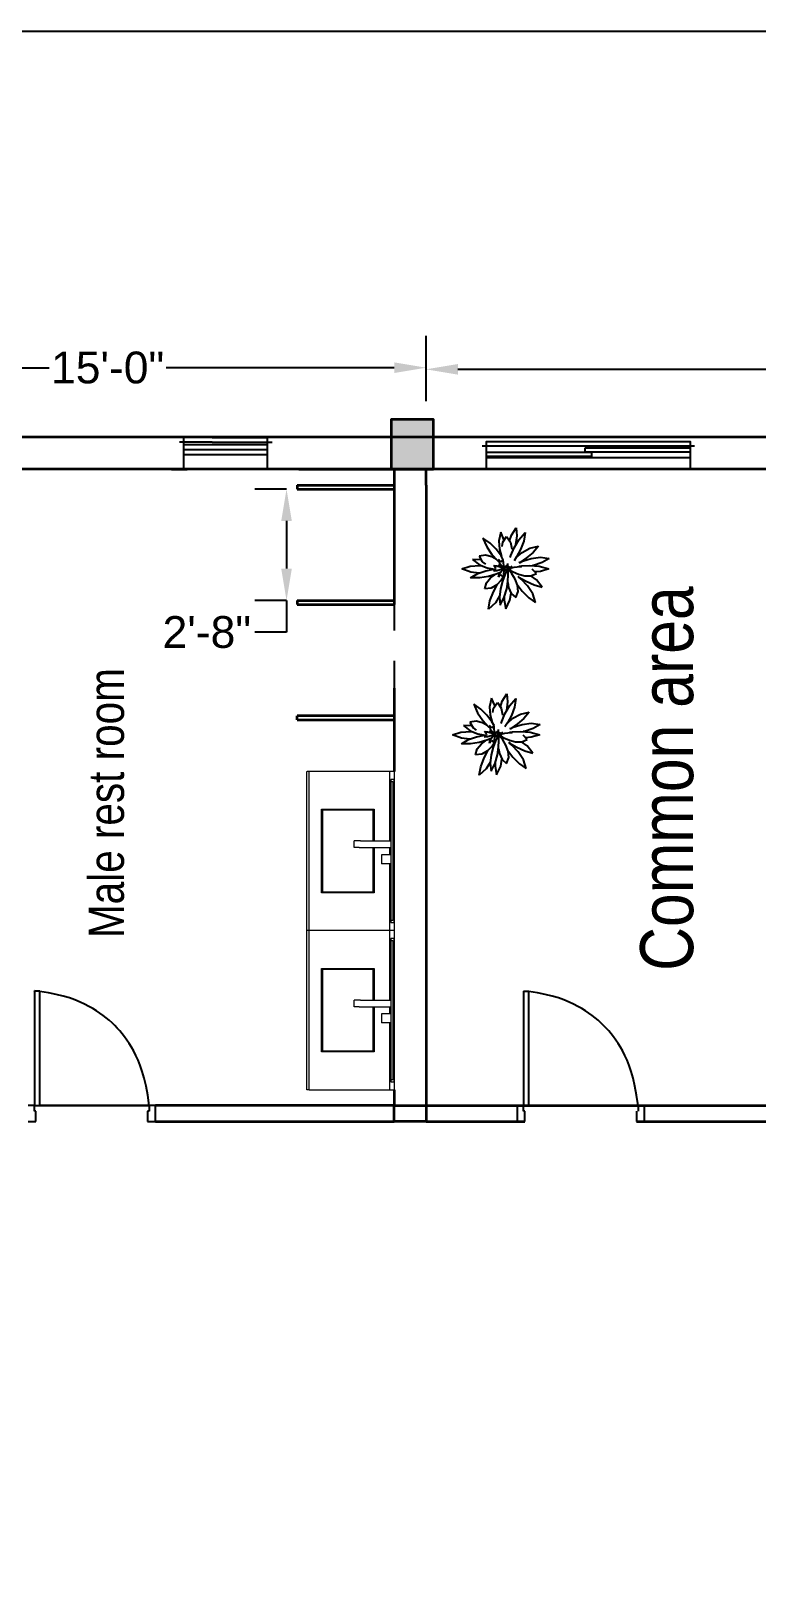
# Model space of a CAD drawing. Header units: millimetres. Extents: x 6923 to 14208, y 3430 to 4414.
# Drawn here: x 13133.1 to 13338.3, y 3972.6 to 4414.3 of the extents above; entities that cross this region are included whole.
import ezdxf

# ---------------------------------------------------------------- set-up
doc = ezdxf.new("R2010")
doc.units = ezdxf.units.MM
doc.layers.get('Defpoints').update_dxf_attribs({"color": 250})
for name, color, linetype, lineweight in [('Dash', 140, 'Continuous', 5), ('dimension', 6, 'Continuous', 15), ('door', 104, 'Continuous', 25), ('Furniture', 252, 'Continuous', 0), ('hatch', 214, 'Continuous', 15), ('text', 11, 'Continuous', 25), ('wall', 160, 'Continuous', 35), ('window', 36, 'Continuous', 25)]:
    doc.layers.add(name, color=color, linetype=linetype, lineweight=lineweight)
doc.layers.add('SectionCutEdges', color=7, linetype='Continuous')
doc.layers.add('zelen', color=69, linetype='Continuous')
doc.styles.add('ARRIAL NARROW', font='ARIALN.TTF')
doc.styles.get("Standard").update_dxf_attribs({"font": 'arial.ttf'})
doc.dimstyles.new('1 to 8', dxfattribs={"dimscale": 96, "dimtxt": 0.09375, "dimasz": 0.09375, "dimexe": 0.09375, "dimexo": 0.09375, "dimgap": 0.015625, "dimtad": 0, "dimtih": 1, "dimtoh": 1, "dimdec": 0, "dimrnd": 0.09375, "dimzin": 3, "dimdsep": 46, "dimlunit": 4, "dimtxsty": 'Standard', "dimcen": 0.09375, "dimadec": 0, "dimazin": 0, "dimtfac": 1, "dimtdec": 0, "dimtofl": 0, "dimtmove": 0, "dimatfit": 3, "dimfxl": 0.09375, "dimfxlon": 1, "dimtolj": 1, "dimtzin": 0, "dimarcsym": 0})

# ---------------------------------------------------------------- blocks, each defined once
blk = doc.blocks.new('z_45')
for p, q in [((-2.845997, 13.88936), (-3.570604, 10.668659)), ((-1.655763, 11.123252), (-2.845997, 13.88936)), ((-2.087796, 10.154057), (-0.650883, 12.201309)), ((-0.650883, 12.201309), (0.760937, 10.202289)), ((0.441211, 10.654926), (1.116109, 12.784863)), ((1.116109, 12.784863), (2.886718, 15.481067)), ((3.112793, 12.559485), (2.685738, 9.256053)), ((2.886718, 15.481067), (3.112793, 12.559485)), ((3.844529, 11.023402), (6.185353, 13.788033)), ((6.185353, 13.788033), (5.718845, 10.564661)), ((-9.471196, 11.583638), (-8.014357, 8.363295)), ((-6.825197, 9.823632), (-9.471196, 11.583638)), ((-8.014357, 8.363295), (-6.118167, 5.604553)), ((-4.564357, 7.499552), (-6.825197, 9.823632)), ((-2.732033, 4.996347), (-4.564357, 7.499552)), ((-3.570604, 10.668659), (-3.370214, 7.540822)), ((-3.370214, 7.540822), (-2.609962, 4.790235)), ((-2.313089, 8.569336), (-2.087796, 10.154057)), ((-1.588672, 10.865235), (-1.655763, 11.123252)), ((0.760937, 10.202289), (1.247263, 7.701373)), ((0.939745, 5.188775), (2.124023, 8.055043)), ((1.247263, 7.701373), (1.236522, 7.510304)), ((2.124023, 8.055043), (3.844529, 11.023402)), ((2.685738, 9.256053), (2.585155, 8.850694)), ((2.912497, 4.450679), (5.118847, 6.358695)), ((4.56084, 7.449961), (3.048825, 4.653072)), ((5.718845, 10.564661), (4.56084, 7.449961)), ((5.118847, 6.358695), (7.924801, 7.917333)), ((9.188086, 6.343603), (6.763673, 4.31025)), ((7.924801, 7.917333), (11.223727, 8.66015)), ((11.223727, 8.66015), (9.188086, 6.343603)), ((-17.348439, 0.262022), (-14.246488, 1.155138)), ((-14.047462, -1.054287), (-17.348439, 0.262022)), ((-14.246488, 1.155138), (-10.58799, 1.426625)), ((-13.329983, 3.664804), (-10.796976, 1.677108)), ((-10.395801, 3.557134), (-13.329983, 3.664804)), ((-8.571875, 5.299163), (-10.923731, 4.889011)), ((-10.923731, 4.889011), (-9.723246, 2.764893)), ((-10.796976, 1.677108), (-7.958597, 0.544524)), ((-10.58799, 1.426625), (-10.121489, 1.407576)), ((-10.143751, 3.508997), (-10.395801, 3.557134)), ((-9.723246, 2.764893), (-8.523244, 1.970458)), ((-6.165922, 4.682708), (-8.571875, 5.299163)), ((-8.423632, -0.520706), (-5.451953, 0.046134)), ((-7.958597, 0.544524), (-5.231249, 0.066352)), ((-4.421586, 3.730321), (-6.165922, 4.682708)), ((-6.118167, 5.604553), (-4.087406, 3.361177)), ((-5.451953, 0.046134), (-4.759377, 0.10953)), ((-4.898632, 0.705075), (-5.429691, 1.477385)), ((-5.429691, 1.477385), (-4.293358, 1.311088)), ((-5.429691, -0.687051), (-4.769921, 0.085259)), ((-4.635745, 0.395179), (-4.898632, 0.705075)), ((-4.769921, 0.085259), (-4.635745, 0.395179)), ((-4.293358, 1.311088), (-3.019536, 0.943708)), ((-4.087406, 3.361177), (-3.407812, 2.749658)), ((-3.663379, 3.641844), (-3.332913, 2.487993)), ((-3.033108, 3.074575), (-3.663379, 3.641844)), ((-3.632522, 1.770306), (-2.493846, 1.337838)), ((-3.332913, 2.487993), (-2.604687, 1.451993)), ((-2.780175, 2.809238), (-3.033108, 3.074575)), ((-3.019536, 0.943708), (-1.976955, 0.57261)), ((-1.976955, 0.217772), (-3.019536, -0.153327)), ((-2.527249, 2.960253), (-2.780175, 2.809238)), ((-1.916993, 3.620315), (-2.732033, 4.996347)), ((-2.604687, 1.451993), (-1.873535, 0.699282)), ((-2.604687, -0.661659), (-1.873535, 0.091076)), ((-1.897073, 3.641844), (-2.527249, 2.960253)), ((-1.976955, 0.57261), (-1.628906, 0.433159)), ((-1.628906, 0.357175), (-1.976955, 0.217772)), ((-1.838088, 2.487993), (-1.897073, 3.641844)), ((-1.881445, 0.339508), (-1.606447, 0.383544)), ((-1.873535, 0.699282), (-1.562113, 0.420308)), ((-1.873535, 0.091076), (-1.774222, 0.182414)), ((-1.709473, 1.451993), (-1.838088, 2.487993)), ((-1.774222, 0.182414), (-1.583988, 0.343227)), ((-1.728809, 0.212503), (-1.572365, 0.349855)), ((-1.727444, 0.221968), (-1.604688, 0.331926)), ((-1.583988, 0.699282), (-1.709473, 1.451993)), ((-1.583988, 0.091076), (-1.709473, -0.661659)), ((-1.683301, 0.60215), (-1.553714, 0.433731)), ((-1.683301, 0.18189), (-1.563573, 0.353074)), ((-1.679397, 1.271486), (-1.272851, 0.962949)), ((-1.676369, 0.47915), (-1.631546, 0.482464)), ((-1.676369, 0.452209), (-1.676369, 0.47915)), ((-1.676369, 0.47915), (-1.565433, 0.409579)), ((-1.676369, 0.267673), (-1.676369, 0.338197)), ((-1.626176, 0.952387), (-1.35352, 0.829601)), ((-1.583988, 0.699282), (-1.542676, 0.458455)), ((-1.543754, 0.454164), (-1.583988, 0.699282)), ((-1.545703, 0.324464), (-1.583988, 0.091076)), ((-1.494336, 0.556159), (-1.572365, 0.395179)), ((-1.572365, 0.395179), (-1.511622, 0.234222)), ((-1.567286, 0.192738), (-1.48496, 0.186634)), ((-1.553714, 0.277925), (-1.532912, 0.290728)), ((-1.546973, 0.488734), (-1.526272, 0.490236)), ((-1.511622, 0.234222), (-1.294726, -0.153327)), ((-1.294726, 0.943708), (-1.494336, 0.556159)), ((-0.877637, 1.311088), (-1.294726, 0.943708)), ((-0.130665, 1.477385), (-0.877637, 1.311088)), ((-0.698143, 0.395179), (-0.538969, 0.705075)), ((-0.57354, 0.085259), (-0.698143, 0.395179)), ((-0.61475, 0.557566), (0.414157, 0.633597)), ((-0.587601, 0.120354), (0.414157, 0.046349)), ((-0.130665, -0.687051), (-0.57354, 0.085259)), ((-0.552541, 0.679731), (-0.473535, 0.568008)), ((-0.552541, 0.048637), (-0.451565, 0.110316)), ((-0.538969, 0.705075), (-0.130665, 1.477385)), ((-0.343555, 0.101996), (-0.4583, -0.115633)), ((-0.402153, 2.182174), (-0.364649, 1.42529)), ((-0.351566, 0.05846), (-0.343555, 0.072765)), ((-0.343555, 1.074767), (-0.304008, 0.713921)), ((0.414157, 0.633597), (-0.343555, 0.718355)), ((-0.343555, 0.718355), (-0.343555, 0.577641)), ((-0.343555, -0.038433), (-0.343555, 0.101996)), ((0.414157, 0.046349), (-0.343555, -0.038433)), ((-0.342482, 1.076675), (-0.295609, 0.712991)), ((-0.039065, 0.684285), (0.143945, 1.07379)), ((0.143945, 1.07379), (-0.026757, 0.682902)), ((-0.020218, 0.682187), (0.042868, 0.793743)), ((0.263965, -0.291395), (0, 0)), ((0.005859, 0.000691), (0.263965, -0.291395)), ((0.112987, 0.01266), (0.343358, -0.138187)), ((0.343358, -0.138187), (0.122851, 0.013781)), ((0.143945, 1.07379), (0.261426, 1.376176)), ((0.343358, 0.641418), (0.523341, 0.751948)), ((0.523341, 0.751948), (0.350583, 0.640726)), ((0.882226, 0.339985), (0.414157, 0.633597)), ((0.414157, 0.046349), (0.882226, 0.339985)), ((0.523341, 0.751948), (1.350194, 1.19648)), ((0.618356, 0.505519), (2.111423, 0.813913)), ((0.713086, 4.427791), (0.939745, 5.188775)), ((3.048825, 4.653072), (2.101171, 3.24595)), ((2.111423, 0.813913), (4.325879, 1.034188)), ((4.27959, 2.622747), (3.878319, 2.391028)), ((3.888863, 1.192188), (4.834962, 1.339221)), ((4.0667, 2.499819), (5.226266, 3.010106)), ((6.763673, 4.31025), (4.27959, 2.622747)), ((4.325879, 1.034188), (4.866993, 0.999713)), ((4.834962, 1.339221), (8.005172, 1.502991)), ((5.226266, 3.010106), (8.498532, 4.040098)), ((8.005172, 1.502991), (11.50527, 1.21479)), ((8.498532, 4.040098), (11.938083, 4.511809)), ((8.87754, 0.106263), (8.870017, 0.108933)), ((10.431641, -1.544666), (8.87754, 0.106263)), ((9.364843, 1.5064), (8.960253, 1.424313)), ((12.607419, 2.562547), (9.364843, 1.5064)), ((11.50527, 1.21479), (15.089351, 0.26207)), ((15.089351, 0.26207), (11.904103, -0.724029)), ((11.938083, 4.511809), (15.209764, 4.056096)), ((15.209764, 4.056096), (12.607419, 2.562547)), ((-14.07373, -3.13642), (-11.416704, -1.54047)), ((-10.627055, -3.20127), (-14.07373, -3.13642)), ((-10.945606, -1.379967), (-14.047462, -1.054287)), ((-11.416704, -1.54047), (-8.423632, -0.520706)), ((-7.403421, -2.685213), (-10.627055, -3.20127)), ((-8.790821, -7.222462), (-8.167577, -4.977584)), ((-8.167577, -4.977584), (-6.6167, -3.11451)), ((-4.577738, -1.834464), (-7.403421, -2.685213)), ((-6.6167, -3.11451), (-5.047756, -1.975965)), ((-4.346585, -5.804968), (-6.415725, -7.052922)), ((-5.600298, -8.385539), (-4.10918, -5.549121)), ((-4.293358, -0.520706), (-5.429691, -0.687051)), ((-2.953124, -1.157331), (-4.577738, -1.834464)), ((-2.638769, -3.964114), (-4.346585, -5.804968)), ((-3.019536, -0.153327), (-4.293358, -0.520706)), ((-3.663379, -2.851462), (-3.332913, -1.697659)), ((-3.033108, -2.206969), (-3.663379, -2.851462)), ((-3.332913, -1.697659), (-2.604687, -0.661659)), ((-2.780175, -1.994538), (-3.033108, -2.206969)), ((-2.229786, -4.429722), (-2.974415, -7.289314)), ((-2.527249, -2.210593), (-2.780175, -1.994538)), ((-1.899707, -2.848768), (-2.638769, -3.964114)), ((-1.897073, -2.851462), (-2.527249, -2.210593)), ((-1.35352, -2.042174), (-2.229786, -4.429722)), ((-1.838088, -1.697659), (-1.897073, -2.851462)), ((-1.897073, -2.844191), (-1.347756, -2.01571)), ((-1.709473, -0.661659), (-1.838088, -1.697659)), ((-1.693851, -0.568056), (-1.146388, -0.28398)), ((-0.682133, -0.564265), (-1.35352, -2.042174)), ((-1.347756, -2.01571), (-1.297754, -1.919913)), ((-1.294726, -0.153327), (-0.877637, -0.520706)), ((-0.877637, -0.520706), (-0.130665, -0.687051)), ((-0.641215, -7.295108), (-0.207716, -4.4456)), ((-0.278127, -4.908538), (0.070995, -6.779051)), ((-0.207716, -4.4456), (-0.091702, -2.064657)), ((-0.190139, -0.021291), (-0.149512, -0.409627)), ((-0.149512, -0.409627), (-0.140429, -0.670075)), ((-0.091702, -2.064657), (-0.140429, -0.685)), ((1.305467, -1.671815), (0.263965, -0.291395)), ((0.343358, -0.138187), (1.780665, -0.936222)), ((0.694239, -0.332999), (1.227832, -0.725722)), ((2.482617, -3.62699), (1.305467, -1.671815)), ((1.780665, -0.936222), (3.791404, -1.803994)), ((3.390723, -5.904579), (2.482617, -3.62699)), ((3.260642, -5.578327), (5.139941, -8.084035)), ((3.484273, -2.572203), (3.932518, -2.881288)), ((4.709864, -3.591299), (3.717869, -2.733254)), ((3.791404, -1.803994), (6.092381, -2.413368)), ((3.932518, -2.881288), (6.586033, -4.438806)), ((7.103026, -6.169581), (4.709864, -3.591299)), ((6.092381, -2.413368), (8.400196, -2.436328)), ((6.586033, -4.438806), (9.533495, -5.789065)), ((10.435152, -3.927588), (8.347654, -2.43578)), ((8.400196, -2.436328), (10.431641, -1.544666)), ((9.533495, -5.789065), (12.572265, -6.654835)), ((11.904103, -0.724029), (9.830469, -0.90611)), ((12.572265, -6.654835), (10.435152, -3.927588)), ((-6.415725, -7.052922), (-8.790821, -7.222462)), ((-6.894338, -11.727738), (-5.600298, -8.385539)), ((-3.271973, -9.86352), (-4.865432, -12.475824)), ((-2.974415, -7.289314), (-3.329104, -10.357284)), ((-3.329104, -10.357284), (-3.035742, -13.370013)), ((-3.035742, -13.370013), (-1.53594, -10.355759)), ((-1.55713, -10.398388), (-1.542676, -11.455464)), ((-1.542676, -11.455464), (-1.008987, -14.652538)), ((-1.53594, -10.355759), (-0.641215, -7.295108)), ((-1.008987, -14.652538), (0.57441, -11.471963)), ((0.070995, -6.779051), (1.064259, -8.927584)), ((0.57441, -11.471963), (1.038867, -8.872604)), ((1.064259, -8.927584), (2.781737, -10.418105)), ((2.781737, -10.418105), (3.625292, -8.252382)), ((3.625292, -8.252382), (3.390723, -5.904579)), ((5.139941, -8.084035), (7.544237, -10.623288)), ((9.053218, -9.147692), (7.103026, -6.169581)), ((7.544237, -10.623288), (10.071385, -12.377596)), ((10.071385, -12.377596), (9.053218, -9.147692)), ((-7.407814, -14.838576), (-6.894338, -11.727738)), ((-4.865432, -12.475824), (-7.407814, -14.838576))]:
    blk.add_line(p, q)
blk = doc.blocks.new('*D71')
at = {"layer": 'Defpoints', "color": 0, "transparency": 16777216}
for p in [(13208.34, 4284.68), (13205.32, 4253.16), (13208.34, 4253.16)]:
    blk.add_point(p, dxfattribs=at)
at = {"layer": 'dimension', "color": 0, "lineweight": -2, "transparency": 16777216}
for p, q in [((13205.32, 4284.68), (13196.32, 4284.68)), ((13205.32, 4275.68), (13205.32, 4262.16)), ((13205.32, 4253.16), (13196.32, 4253.16)), ((13205.32, 4253.16), (13205.32, 4244.16)), ((13205.32, 4244.16), (13196.32, 4244.16))]:
    blk.add_line(p, q, dxfattribs=at)
at = {"layer": 'dimension', "color": 0, "transparency": 16777216}
for points in [[(13203.82, 4275.68), (13206.82, 4275.68), (13205.32, 4284.68)], [(13203.82, 4262.16), (13206.82, 4262.16), (13205.32, 4253.16)]]:
    blk.add_solid(points, dxfattribs=at)
at = {"layer": 'dimension', "color": 0, "transparency": 16777216, "insert": (13182.78, 4244.16), "char_height": 9, "attachment_point": 5}
blk.add_mtext('\\A1;2\'-8"', dxfattribs=at)
blk = doc.blocks.new('*U19')
blk.add_line((-24, -2.75), (24, -2.75))
at = {"linetype": 'ByBlock'}
blk.add_lwpolyline([(-25, 0), (-24, 0), (-24, 1), (24, 1), (24, 0), (25, 0)], dxfattribs=at)
blk.add_lwpolyline([(-24, 0), (24, 0), (24, -5.5), (-24, -5.5)], close=True, dxfattribs=at)
for points in [[(-24, -1.5), (0.75, -1.5), (0.75, -2.5), (-24, -2.5)], [(-0.75, -0.5), (24, -0.5), (24, -1.5), (-0.75, -1.5)]]:
    blk.add_lwpolyline(points, close=True)
blk = doc.blocks.new('*D85')
at = {"layer": 'Defpoints', "color": 0, "transparency": 16777216}
for p in [(13244.8, 4319.03), (13244.8, 4290.33), (13064.64, 4288.08)]:
    blk.add_point(p, dxfattribs=at)
at = {"layer": 'dimension', "color": 0, "lineweight": -2, "transparency": 16777216}
for p, q in [((13064.64, 4310.03), (13064.64, 4328.03)), ((13244.8, 4310.03), (13244.8, 4328.03)), ((13073.64, 4319.03), (13138.19, 4319.03)), ((13235.8, 4319.03), (13171.26, 4319.03))]:
    blk.add_line(p, q, dxfattribs=at)
at = {"layer": 'dimension', "color": 0, "transparency": 16777216}
for points in [[(13073.64, 4320.53), (13073.64, 4317.53), (13064.64, 4319.03)], [(13235.8, 4320.53), (13235.8, 4317.53), (13244.8, 4319.03)]]:
    blk.add_solid(points, dxfattribs=at)
at = {"layer": 'dimension', "color": 0, "transparency": 16777216, "insert": (13154.72, 4319.03), "char_height": 9, "attachment_point": 5}
blk.add_mtext('\\A1;15\'-0"', dxfattribs=at)
blk = doc.blocks.new('*D86')
at = {"layer": 'Defpoints', "color": 0, "transparency": 16777216}
for p in [(13484.8, 4318.57), (13244.8, 4290.33), (13484.8, 4290.33)]:
    blk.add_point(p, dxfattribs=at)
at = {"layer": 'dimension', "color": 0, "lineweight": -2, "transparency": 16777216}
for p, q in [((13244.8, 4309.57), (13244.8, 4327.57)), ((13484.8, 4309.57), (13484.8, 4327.57)), ((13253.8, 4318.57), (13347.77, 4318.57)), ((13475.8, 4318.57), (13381.84, 4318.57))]:
    blk.add_line(p, q, dxfattribs=at)
at = {"layer": 'dimension', "color": 0, "transparency": 16777216}
for points in [[(13253.8, 4320.07), (13253.8, 4317.07), (13244.8, 4318.57)], [(13475.8, 4320.07), (13475.8, 4317.07), (13484.8, 4318.57)]]:
    blk.add_solid(points, dxfattribs=at)
at = {"layer": 'dimension', "color": 0, "transparency": 16777216, "insert": (13364.8, 4318.57), "char_height": 9, "attachment_point": 5}
blk.add_mtext('\\A1;20\'-0"', dxfattribs=at)

msp = doc.modelspace()

# ---------------------------------------------------------------- hatches: boundary and pattern name
at = {"layer": 'hatch'}
h = msp.add_hatch(color=5, dxfattribs=at)
h.dxf.hatch_style = 1
h.paths.add_polyline_path([(13234.89, 4304.33), (13234.89, 4290.33), (13246.89, 4290.33), (13246.89, 4304.33)])

# ---------------------------------------------------------------- linework, layer by layer
at = {"layer": 'Dash'}
msp.add_line((13246.89, 4299.33), (13261.89, 4299.33), dxfattribs=at)
at = {"layer": 'Defpoints', "color": 0}
msp.add_line((12694.99, 4414.27), (14208.17, 4414.27), dxfattribs=at)
at = {"layer": 'door'}
for p, q in [((13208.34, 4285.82), (13235.8, 4285.82)), ((13208.34, 4284.68), (13235.8, 4284.68)), ((13235.8, 4252.01), (13235.8, 4244.6)), ((13134.44, 4142.59), (13134, 4142.65)), ((13134, 4142.59), (13134, 4142.65)), ((13134, 4142.59), (13134, 4110.17)), ((13135.58, 4142.59), (13134, 4142.59)), ((13135.58, 4110.17), (13135.58, 4142.59)), ((13272.32, 4142.59), (13272.32, 4110.17)), ((13272.32, 4142.59), (13273.9, 4142.59)), ((13273.9, 4110.17), (13273.9, 4142.59)), ((13134, 4110.17), (13132.2, 4110.17)), ((13134, 4108.59), (13134, 4110.17)), ((13134, 4110.17), (13135.58, 4110.17)), ((13134, 4110.17), (13166.43, 4110.17)), ((13134.45, 4108.59), (13134, 4108.59)), ((13134.45, 4105.66), (13134.45, 4108.59)), ((13166.43, 4110.17), (13135.58, 4110.17)), ((13166.43, 4108.59), (13165.98, 4108.59)), ((13165.98, 4108.59), (13165.98, 4105.66)), ((13166.43, 4110.17), (13166.43, 4108.59)), ((13168.23, 4110.17), (13166.43, 4110.17)), ((13168.23, 4105.66), (13168.23, 4110.17)), ((13272.32, 4110.17), (13270.52, 4110.17)), ((13270.52, 4110.17), (13270.52, 4105.66)), ((13272.32, 4108.59), (13272.32, 4110.17)), ((13272.32, 4110.17), (13304.75, 4110.17)), ((13272.77, 4108.59), (13272.32, 4108.59)), ((13272.77, 4105.66), (13272.77, 4108.59)), ((13304.3, 4108.59), (13304.3, 4105.66)), ((13304.75, 4110.17), (13304.75, 4108.59)), ((13306.55, 4110.17), (13304.75, 4110.17)), ((13306.55, 4105.66), (13306.55, 4110.17)), ((13132.2, 4105.66), (13134.45, 4105.66)), ((13165.98, 4105.66), (13168.23, 4105.66)), ((13270.52, 4105.66), (13272.77, 4105.66)), ((13304.3, 4105.66), (13306.55, 4105.66))]:
    msp.add_line(p, q, dxfattribs=at)
for points in [[(13166.49, 4110.17), (13166.05, 4113.11), (13165.57, 4115.69), (13165.05, 4117.92), (13164.5, 4119.87), (13163.92, 4121.56), (13163.33, 4123.05), (13162.71, 4124.37), (13162.09, 4125.57), (13161.46, 4126.69), (13160.82, 4127.73), (13160.18, 4128.71), (13159.52, 4129.64), (13158.84, 4130.51), (13158.15, 4131.33), (13157.45, 4132.12), (13156.71, 4132.88), (13155.96, 4133.61), (13155.17, 4134.32), (13154.34, 4135.01), (13153.47, 4135.68), (13152.55, 4136.34), (13151.57, 4136.98), (13150.53, 4137.62), (13149.41, 4138.25), (13148.21, 4138.87), (13146.91, 4139.48), (13145.48, 4140.08), (13143.9, 4140.64), (13142.15, 4141.16), (13140.19, 4141.64), (13138.01, 4142.07), (13135.58, 4142.44)], [(13304.81, 4110.17), (13304.37, 4113.11), (13303.89, 4115.69), (13303.37, 4117.92), (13302.82, 4119.87), (13302.24, 4121.56), (13301.64, 4123.05), (13301.03, 4124.37), (13300.41, 4125.57), (13299.78, 4126.69), (13299.14, 4127.73), (13298.49, 4128.71), (13297.84, 4129.64), (13297.16, 4130.51), (13296.47, 4131.33), (13295.76, 4132.12), (13295.03, 4132.88), (13294.28, 4133.61), (13293.49, 4134.32), (13292.66, 4135.01), (13291.79, 4135.68), (13290.87, 4136.34), (13289.89, 4136.98), (13288.84, 4137.62), (13287.73, 4138.25), (13286.53, 4138.87), (13285.23, 4139.48), (13283.8, 4140.08), (13282.22, 4140.64), (13280.46, 4141.16), (13278.51, 4141.64), (13276.33, 4142.07), (13273.9, 4142.44)]]:
    msp.add_lwpolyline(points, dxfattribs=at)
at = {"layer": 'Furniture'}
for p, q in [((13211.09, 4159.71), (13211.09, 4204.75)), ((13211.09, 4204.75), (13211.1, 4204.75)), ((13211.11, 4204.75), (13211.1, 4204.75)), ((13211.11, 4204.75), (13211.18, 4204.75)), ((13211.22, 4204.75), (13211.18, 4204.75)), ((13211.27, 4204.75), (13211.22, 4204.75)), ((13211.33, 4204.75), (13211.27, 4204.75)), ((13211.4, 4204.75), (13211.33, 4204.75)), ((13211.47, 4204.75), (13211.4, 4204.75)), ((13211.54, 4204.75), (13211.47, 4204.75)), ((13211.62, 4204.75), (13211.54, 4204.75)), ((13211.7, 4204.75), (13211.62, 4204.75)), ((13211.7, 4159.71), (13211.7, 4204.75)), ((13234.55, 4204.75), (13211.7, 4204.75)), ((13234.55, 4185.1), (13234.55, 4204.75)), ((13235.8, 4204.75), (13234.55, 4204.75)), ((13235.8, 4202.5), (13234.79, 4202.5)), ((13234.79, 4202.5), (13234.79, 4201.94)), ((13234.79, 4201.94), (13235.37, 4201.94)), ((13234.79, 4201.94), (13234.79, 4185.1)), ((13235.37, 4201.94), (13235.37, 4162.52)), ((13235.8, 4204.75), (13235.8, 4202.5)), ((13235.8, 4161.96), (13235.8, 4202.5)), ((13235.87, 4161.96), (13235.87, 4202.5)), ((13215.29, 4193.96), (13215.21, 4194.04)), ((13215.21, 4194.04), (13230.08, 4194.04)), ((13215.21, 4170.42), (13215.21, 4194.04)), ((13215.36, 4193.89), (13215.29, 4193.96)), ((13215.42, 4193.84), (13215.36, 4193.89)), ((13215.46, 4193.8), (13215.42, 4193.84)), ((13215.49, 4193.78), (13215.46, 4193.8)), ((13229.79, 4193.77), (13215.49, 4193.77)), ((13215.49, 4193.77), (13215.49, 4193.37)), ((13215.49, 4193.37), (13215.49, 4192.62)), ((13215.49, 4192.62), (13215.49, 4191.79)), ((13229.79, 4193.37), (13229.79, 4193.77)), ((13229.79, 4192.62), (13229.79, 4193.37)), ((13229.79, 4191.79), (13229.79, 4192.62)), ((13229.83, 4193.8), (13229.8, 4193.78)), ((13229.87, 4193.84), (13229.83, 4193.8)), ((13229.93, 4193.89), (13229.87, 4193.84)), ((13230, 4193.96), (13229.93, 4193.89)), ((13230.08, 4194.04), (13230, 4193.96)), ((13230.08, 4194.04), (13230.08, 4185.1)), ((13215.49, 4191.79), (13215.49, 4190.91)), ((13215.49, 4190.91), (13215.49, 4189.96)), ((13215.49, 4189.96), (13215.49, 4188.96)), ((13215.49, 4188.96), (13215.49, 4187.91)), ((13215.49, 4187.91), (13215.49, 4186.82)), ((13229.79, 4190.91), (13229.79, 4191.79)), ((13229.79, 4189.96), (13229.79, 4190.91)), ((13229.79, 4188.96), (13229.79, 4189.96)), ((13229.79, 4187.91), (13229.79, 4188.96)), ((13229.79, 4186.82), (13229.79, 4187.91)), ((13215.49, 4186.82), (13215.49, 4185.7)), ((13215.49, 4185.7), (13215.49, 4184.56)), ((13215.49, 4184.56), (13215.49, 4183.4)), ((13215.49, 4183.4), (13215.49, 4182.23)), ((13224.52, 4185.1), (13224.5, 4185.1)), ((13224.5, 4184.56), (13224.5, 4185.1)), ((13224.5, 4183.4), (13224.5, 4184.56)), ((13224.5, 4183.18), (13224.5, 4183.4)), ((13224.52, 4183.18), (13224.5, 4183.18)), ((13224.57, 4185.1), (13224.52, 4185.1)), ((13224.57, 4183.18), (13224.52, 4183.18)), ((13224.67, 4185.1), (13224.57, 4185.1)), ((13224.67, 4183.18), (13224.57, 4183.18)), ((13224.8, 4185.1), (13224.67, 4185.1)), ((13224.8, 4183.18), (13224.67, 4183.18)), ((13224.96, 4185.1), (13224.8, 4185.1)), ((13224.96, 4183.18), (13224.8, 4183.18)), ((13225.14, 4185.1), (13224.96, 4185.1)), ((13225.14, 4183.18), (13224.96, 4183.18)), ((13225.36, 4185.1), (13225.14, 4185.1)), ((13225.36, 4183.18), (13225.14, 4183.18)), ((13225.59, 4185.1), (13225.36, 4185.1)), ((13225.59, 4183.18), (13225.36, 4183.18)), ((13225.83, 4185.1), (13225.59, 4185.1)), ((13225.83, 4183.18), (13225.59, 4183.18)), ((13226.27, 4185.1), (13225.83, 4185.1)), ((13225.83, 4183.18), (13226.27, 4183.18)), ((13226.27, 4185.1), (13229.79, 4185.1)), ((13226.27, 4183.18), (13229.79, 4183.18)), ((13229.79, 4185.7), (13229.79, 4186.82)), ((13229.79, 4185.1), (13229.79, 4185.7)), ((13229.79, 4185.1), (13229.83, 4185.1)), ((13229.79, 4183.18), (13229.83, 4183.18)), ((13229.79, 4182.23), (13229.79, 4183.18)), ((13229.83, 4185.1), (13229.87, 4185.1)), ((13229.83, 4183.18), (13229.87, 4183.18)), ((13229.87, 4185.1), (13229.93, 4185.1)), ((13229.87, 4183.18), (13229.93, 4183.18)), ((13229.93, 4185.1), (13230, 4185.1)), ((13229.93, 4183.18), (13230, 4183.18)), ((13230, 4185.1), (13230.08, 4185.1)), ((13230, 4183.18), (13230.08, 4183.18)), ((13230.08, 4185.1), (13234.55, 4185.1)), ((13230.08, 4183.18), (13230.08, 4170.42)), ((13230.08, 4183.18), (13234.55, 4183.18)), ((13234.55, 4185.1), (13234.79, 4185.1)), ((13234.55, 4181.18), (13234.55, 4183.18)), ((13234.55, 4183.18), (13234.79, 4183.18)), ((13234.79, 4185.1), (13234.79, 4183.18)), ((13234.79, 4183.18), (13234.79, 4181.18)), ((13215.49, 4182.23), (13215.49, 4181.06)), ((13215.49, 4181.06), (13215.49, 4179.9)), ((13215.49, 4179.9), (13215.49, 4178.76)), ((13215.49, 4178.76), (13215.49, 4177.64)), ((13229.79, 4181.06), (13229.79, 4182.23)), ((13229.79, 4179.9), (13229.79, 4181.06)), ((13229.79, 4178.76), (13229.79, 4179.9)), ((13229.79, 4177.64), (13229.79, 4178.76)), ((13232.17, 4181.18), (13232.17, 4181.13)), ((13234.55, 4181.18), (13232.17, 4181.18)), ((13232.17, 4181.13), (13232.17, 4181.01)), ((13232.17, 4181.01), (13232.17, 4180.81)), ((13232.17, 4180.81), (13232.17, 4180.54)), ((13232.22, 4180.54), (13232.17, 4180.54)), ((13232.17, 4179.28), (13232.17, 4179.01)), ((13232.22, 4179.28), (13232.17, 4179.28)), ((13232.17, 4179.01), (13232.17, 4178.81)), ((13232.17, 4178.81), (13232.17, 4178.69)), ((13232.17, 4178.69), (13232.17, 4178.64)), ((13234.55, 4178.64), (13232.17, 4178.64)), ((13232.22, 4180.54), (13232.22, 4180.24)), ((13232.22, 4180.24), (13232.22, 4179.91)), ((13232.22, 4179.91), (13232.22, 4179.58)), ((13232.22, 4179.58), (13232.22, 4179.28)), ((13234.79, 4181.18), (13234.55, 4181.18)), ((13234.55, 4159.71), (13234.55, 4178.64)), ((13234.79, 4178.64), (13234.55, 4178.64)), ((13234.79, 4181.18), (13234.79, 4181.13)), ((13234.79, 4181.13), (13234.79, 4181.01)), ((13234.79, 4181.01), (13234.79, 4180.81)), ((13234.79, 4180.81), (13234.79, 4180.54)), ((13234.79, 4180.54), (13234.79, 4180.24)), ((13234.79, 4180.24), (13234.79, 4179.91)), ((13234.79, 4179.91), (13234.79, 4179.58)), ((13234.79, 4179.58), (13234.79, 4179.28)), ((13234.79, 4179.28), (13234.79, 4179.01)), ((13234.79, 4179.01), (13234.79, 4178.81)), ((13234.79, 4178.81), (13234.79, 4178.69)), ((13234.79, 4178.69), (13234.79, 4178.64)), ((13234.79, 4178.64), (13234.79, 4162.52)), ((13215.49, 4177.64), (13215.49, 4176.55)), ((13215.49, 4176.55), (13215.49, 4175.5)), ((13215.49, 4175.5), (13215.49, 4174.5)), ((13215.49, 4174.5), (13215.49, 4173.56)), ((13229.79, 4176.55), (13229.79, 4177.64)), ((13229.79, 4175.5), (13229.79, 4176.55)), ((13229.79, 4174.5), (13229.79, 4175.5)), ((13229.79, 4173.56), (13229.79, 4174.5)), ((13215.29, 4170.5), (13215.21, 4170.42)), ((13230.08, 4170.42), (13215.21, 4170.42)), ((13215.36, 4170.57), (13215.29, 4170.5)), ((13215.42, 4170.62), (13215.36, 4170.57)), ((13215.46, 4170.66), (13215.42, 4170.62)), ((13215.49, 4170.68), (13215.46, 4170.66)), ((13215.49, 4173.56), (13215.49, 4172.67)), ((13215.49, 4172.67), (13215.49, 4171.85)), ((13215.49, 4171.85), (13215.49, 4171.1)), ((13215.49, 4171.1), (13215.49, 4170.69)), ((13215.49, 4170.69), (13215.49, 4170.68)), ((13215.49, 4170.69), (13229.79, 4170.69)), ((13229.79, 4172.67), (13229.79, 4173.56)), ((13229.79, 4171.85), (13229.79, 4172.67)), ((13229.79, 4171.1), (13229.79, 4171.85)), ((13229.79, 4170.69), (13229.79, 4171.1)), ((13229.79, 4170.69), (13229.8, 4170.68)), ((13229.83, 4170.66), (13229.87, 4170.62)), ((13229.87, 4170.62), (13229.93, 4170.57)), ((13229.93, 4170.57), (13230, 4170.5)), ((13230, 4170.5), (13230.08, 4170.42)), ((13235.37, 4162.52), (13234.79, 4162.52)), ((13234.79, 4162.52), (13234.79, 4161.96)), ((13234.79, 4161.96), (13235.8, 4161.96)), ((13235.8, 4161.96), (13235.8, 4159.71)), ((13211.09, 4114.67), (13211.09, 4159.71)), ((13211.09, 4159.71), (13211.1, 4159.71)), ((13211.11, 4159.71), (13211.1, 4159.71)), ((13211.11, 4159.71), (13211.18, 4159.71)), ((13211.22, 4159.71), (13211.18, 4159.71)), ((13211.27, 4159.71), (13211.22, 4159.71)), ((13211.33, 4159.71), (13211.27, 4159.71)), ((13211.4, 4159.71), (13211.33, 4159.71)), ((13211.47, 4159.71), (13211.4, 4159.71)), ((13211.54, 4159.71), (13211.47, 4159.71)), ((13211.62, 4159.71), (13211.54, 4159.71)), ((13211.7, 4159.71), (13211.62, 4159.71)), ((13211.7, 4114.67), (13211.7, 4159.71)), ((13234.55, 4159.71), (13211.7, 4159.71)), ((13234.55, 4140.06), (13234.55, 4159.71)), ((13235.8, 4159.71), (13234.55, 4159.71)), ((13235.8, 4157.46), (13234.79, 4157.46)), ((13234.79, 4157.46), (13234.79, 4156.89)), ((13234.79, 4156.89), (13235.37, 4156.89)), ((13234.79, 4156.89), (13234.79, 4140.06)), ((13235.37, 4156.89), (13235.37, 4117.48)), ((13235.8, 4159.71), (13235.8, 4157.46)), ((13235.8, 4116.92), (13235.8, 4157.46)), ((13235.87, 4116.92), (13235.87, 4157.46)), ((13215.29, 4148.92), (13215.21, 4149)), ((13215.21, 4149), (13230.08, 4149)), ((13215.21, 4125.38), (13215.21, 4149)), ((13215.36, 4148.85), (13215.29, 4148.92)), ((13215.42, 4148.8), (13215.36, 4148.85)), ((13215.46, 4148.76), (13215.42, 4148.8)), ((13215.49, 4148.74), (13215.46, 4148.76)), ((13229.79, 4148.73), (13215.49, 4148.73)), ((13215.49, 4148.73), (13215.49, 4148.32)), ((13215.49, 4148.32), (13215.49, 4147.57)), ((13229.79, 4148.32), (13229.79, 4148.73)), ((13229.79, 4147.57), (13229.79, 4148.32)), ((13229.83, 4148.76), (13229.8, 4148.74)), ((13229.87, 4148.8), (13229.83, 4148.76)), ((13229.93, 4148.85), (13229.87, 4148.8)), ((13230, 4148.92), (13229.93, 4148.85)), ((13230.08, 4149), (13230, 4148.92)), ((13230.08, 4149), (13230.08, 4140.06)), ((13215.49, 4147.57), (13215.49, 4146.75)), ((13215.49, 4146.75), (13215.49, 4145.86)), ((13215.49, 4145.86), (13215.49, 4144.92)), ((13215.49, 4144.92), (13215.49, 4143.91)), ((13215.49, 4143.91), (13215.49, 4142.87)), ((13229.79, 4146.75), (13229.79, 4147.57)), ((13229.79, 4145.86), (13229.79, 4146.75)), ((13229.79, 4144.92), (13229.79, 4145.86)), ((13229.79, 4143.91), (13229.79, 4144.92)), ((13229.79, 4142.87), (13229.79, 4143.91)), ((13215.49, 4142.87), (13215.49, 4141.78)), ((13215.49, 4141.78), (13215.49, 4140.66)), ((13215.49, 4140.66), (13215.49, 4139.52)), ((13215.49, 4139.52), (13215.49, 4138.36)), ((13224.52, 4140.06), (13224.5, 4140.06)), ((13224.5, 4139.52), (13224.5, 4140.06)), ((13224.5, 4138.36), (13224.5, 4139.52)), ((13224.57, 4140.06), (13224.52, 4140.06)), ((13224.67, 4140.06), (13224.57, 4140.06)), ((13224.8, 4140.06), (13224.67, 4140.06)), ((13224.96, 4140.06), (13224.8, 4140.06)), ((13225.14, 4140.06), (13224.96, 4140.06)), ((13225.36, 4140.06), (13225.14, 4140.06)), ((13225.59, 4140.06), (13225.36, 4140.06)), ((13225.83, 4140.06), (13225.59, 4140.06)), ((13226.27, 4140.06), (13225.83, 4140.06)), ((13226.27, 4140.06), (13229.79, 4140.06)), ((13229.79, 4141.78), (13229.79, 4142.87)), ((13229.79, 4140.66), (13229.79, 4141.78)), ((13229.79, 4140.06), (13229.79, 4140.66)), ((13229.79, 4140.06), (13229.83, 4140.06)), ((13229.83, 4140.06), (13229.87, 4140.06)), ((13229.87, 4140.06), (13229.93, 4140.06)), ((13229.93, 4140.06), (13230, 4140.06)), ((13230, 4140.06), (13230.08, 4140.06)), ((13230.08, 4140.06), (13234.55, 4140.06)), ((13234.55, 4140.06), (13234.79, 4140.06)), ((13234.79, 4140.06), (13234.79, 4138.14)), ((13215.49, 4138.36), (13215.49, 4137.19)), ((13215.49, 4137.19), (13215.49, 4136.02)), ((13215.49, 4136.02), (13215.49, 4134.86)), ((13215.49, 4134.86), (13215.49, 4133.72)), ((13224.5, 4138.14), (13224.5, 4138.36)), ((13224.52, 4138.14), (13224.5, 4138.14)), ((13224.57, 4138.14), (13224.52, 4138.14)), ((13224.67, 4138.14), (13224.57, 4138.14)), ((13224.8, 4138.14), (13224.67, 4138.14)), ((13224.96, 4138.14), (13224.8, 4138.14)), ((13225.14, 4138.14), (13224.96, 4138.14)), ((13225.36, 4138.14), (13225.14, 4138.14)), ((13225.59, 4138.14), (13225.36, 4138.14)), ((13225.83, 4138.14), (13225.59, 4138.14)), ((13225.83, 4138.14), (13226.27, 4138.14)), ((13226.27, 4138.14), (13229.79, 4138.14)), ((13229.79, 4138.14), (13229.83, 4138.14)), ((13229.79, 4137.19), (13229.79, 4138.14)), ((13229.79, 4136.02), (13229.79, 4137.19)), ((13229.79, 4134.86), (13229.79, 4136.02)), ((13229.79, 4133.72), (13229.79, 4134.86)), ((13229.83, 4138.14), (13229.87, 4138.14)), ((13229.87, 4138.14), (13229.93, 4138.14)), ((13229.93, 4138.14), (13230, 4138.14)), ((13230, 4138.14), (13230.08, 4138.14)), ((13230.08, 4138.14), (13230.08, 4125.38)), ((13230.08, 4138.14), (13234.55, 4138.14)), ((13232.17, 4136.14), (13232.17, 4136.09)), ((13234.55, 4136.14), (13232.17, 4136.14)), ((13232.17, 4136.09), (13232.17, 4135.97)), ((13232.17, 4135.97), (13232.17, 4135.77)), ((13232.17, 4135.77), (13232.17, 4135.5)), ((13232.22, 4135.5), (13232.17, 4135.5)), ((13232.22, 4135.5), (13232.22, 4135.2)), ((13232.22, 4135.2), (13232.22, 4134.87)), ((13232.22, 4134.87), (13232.22, 4134.54)), ((13232.22, 4134.54), (13232.22, 4134.24)), ((13234.55, 4136.14), (13234.55, 4138.14)), ((13234.55, 4138.14), (13234.79, 4138.14)), ((13234.79, 4136.14), (13234.55, 4136.14)), ((13234.79, 4138.14), (13234.79, 4136.14)), ((13234.79, 4136.14), (13234.79, 4136.09)), ((13234.79, 4136.09), (13234.79, 4135.97)), ((13234.79, 4135.97), (13234.79, 4135.77)), ((13234.79, 4135.77), (13234.79, 4135.5)), ((13234.79, 4135.5), (13234.79, 4135.2)), ((13234.79, 4135.2), (13234.79, 4134.87)), ((13234.79, 4134.87), (13234.79, 4134.54)), ((13234.79, 4134.54), (13234.79, 4134.24)), ((13215.49, 4133.72), (13215.49, 4132.6)), ((13215.49, 4132.6), (13215.49, 4131.51)), ((13215.49, 4131.51), (13215.49, 4130.46)), ((13215.49, 4130.46), (13215.49, 4129.46)), ((13229.79, 4132.6), (13229.79, 4133.72)), ((13229.79, 4131.51), (13229.79, 4132.6)), ((13229.79, 4130.46), (13229.79, 4131.51)), ((13229.79, 4129.46), (13229.79, 4130.46)), ((13232.17, 4134.24), (13232.17, 4133.97)), ((13232.22, 4134.24), (13232.17, 4134.24)), ((13232.17, 4133.97), (13232.17, 4133.77)), ((13232.17, 4133.77), (13232.17, 4133.64)), ((13232.17, 4133.64), (13232.17, 4133.6)), ((13234.55, 4133.6), (13232.17, 4133.6)), ((13234.55, 4114.67), (13234.55, 4133.6)), ((13234.79, 4133.6), (13234.55, 4133.6)), ((13234.79, 4134.24), (13234.79, 4133.97)), ((13234.79, 4133.97), (13234.79, 4133.77)), ((13234.79, 4133.77), (13234.79, 4133.64)), ((13234.79, 4133.64), (13234.79, 4133.6)), ((13234.79, 4133.6), (13234.79, 4117.48)), ((13215.49, 4125.64), (13215.46, 4125.62)), ((13215.49, 4129.46), (13215.49, 4128.51)), ((13215.49, 4128.51), (13215.49, 4127.63)), ((13215.49, 4127.63), (13215.49, 4126.8)), ((13215.49, 4126.8), (13215.49, 4126.05)), ((13215.49, 4126.05), (13215.49, 4125.65)), ((13215.49, 4125.65), (13215.49, 4125.64)), ((13215.49, 4125.65), (13229.79, 4125.65)), ((13229.79, 4128.51), (13229.79, 4129.46)), ((13229.79, 4127.63), (13229.79, 4128.51)), ((13229.79, 4126.8), (13229.79, 4127.63)), ((13229.79, 4126.05), (13229.79, 4126.8)), ((13229.79, 4125.65), (13229.79, 4126.05)), ((13229.79, 4125.65), (13229.8, 4125.64)), ((13215.29, 4125.46), (13215.21, 4125.38)), ((13230.08, 4125.38), (13215.21, 4125.38)), ((13215.36, 4125.53), (13215.29, 4125.46)), ((13215.42, 4125.58), (13215.36, 4125.53)), ((13215.46, 4125.62), (13215.42, 4125.58)), ((13229.83, 4125.62), (13229.87, 4125.58)), ((13229.87, 4125.58), (13229.93, 4125.53)), ((13229.93, 4125.53), (13230, 4125.46)), ((13230, 4125.46), (13230.08, 4125.38)), ((13235.37, 4117.48), (13234.79, 4117.48)), ((13234.79, 4117.48), (13234.79, 4116.92)), ((13234.79, 4116.92), (13235.8, 4116.92)), ((13235.8, 4116.92), (13235.8, 4114.67)), ((13211.1, 4114.67), (13211.09, 4114.67)), ((13211.11, 4114.67), (13211.1, 4114.67)), ((13211.18, 4114.67), (13211.11, 4114.67)), ((13211.22, 4114.67), (13211.18, 4114.67)), ((13211.27, 4114.67), (13211.22, 4114.67)), ((13211.33, 4114.67), (13211.27, 4114.67)), ((13211.4, 4114.67), (13211.33, 4114.67)), ((13211.47, 4114.67), (13211.4, 4114.67)), ((13211.54, 4114.67), (13211.47, 4114.67)), ((13211.62, 4114.67), (13211.54, 4114.67)), ((13211.7, 4114.67), (13211.62, 4114.67)), ((13211.7, 4114.67), (13234.55, 4114.67)), ((13234.55, 4114.67), (13235.8, 4114.67))]:
    msp.add_line(p, q, dxfattribs=at)
at = {"layer": 'SectionCutEdges'}
for p, q in [((13177.24, 4290.33), (13179.49, 4290.33)), ((13235.8, 4290.33), (13235.8, 4285.82)), ((13235.8, 4285.82), (13235.8, 4284.68)), ((13235.8, 4284.68), (13235.8, 4277.27)), ((13235.8, 4236.04), (13235.8, 4231.23)), ((13235.8, 4231.23), (13235.8, 4231.22)), ((13235.8, 4231.22), (13235.8, 4230.7)), ((13235.8, 4230.7), (13235.8, 4230.34)), ((13235.8, 4230.34), (13235.8, 4229.91)), ((13235.8, 4229.91), (13235.8, 4229.54)), ((13235.8, 4229.54), (13235.8, 4229.21)), ((13235.8, 4229.21), (13235.8, 4228.94)), ((13235.8, 4228.94), (13235.8, 4228.72)), ((13235.8, 4228.72), (13235.8, 4228.56)), ((13235.8, 4228.56), (13235.8, 4228.44)), ((13235.8, 4228.44), (13235.8, 4228.31)), ((13244.8, 4105.66), (13244.8, 4114.67))]:
    msp.add_line(p, q, dxfattribs=at)
at = {"layer": 'wall'}
for p, q in [((13170.49, 4290.33), (13143.46, 4290.33)), ((13172.74, 4290.33), (13177.24, 4290.33)), ((13206.52, 4290.33), (13179.49, 4290.33)), ((13208.77, 4290.33), (13235.8, 4290.33)), ((13208.77, 4290.33), (13235.8, 4290.33)), ((13208.77, 4290.33), (13235.8, 4290.33)), ((13235.8, 4290.33), (13235.8, 4285.82)), ((13244.8, 4285.82), (13244.8, 4290.33)), ((13208.34, 4285.82), (13235.8, 4285.82)), ((13208.34, 4285.82), (13208.34, 4284.68)), ((13208.34, 4284.68), (13235.8, 4284.68)), ((13235.8, 4285.82), (13235.8, 4284.68)), ((13235.8, 4284.68), (13235.8, 4277.27)), ((13244.8, 4285.82), (13244.8, 4105.66)), ((13235.8, 4277.27), (13235.8, 4253.16)), ((13208.34, 4253.16), (13235.8, 4253.16)), ((13208.34, 4253.16), (13208.34, 4252.01)), ((13208.34, 4252.01), (13235.8, 4252.01)), ((13235.8, 4253.16), (13235.8, 4252.01)), ((13235.8, 4228.31), (13235.8, 4220.49)), ((13235.8, 4220.49), (13208.34, 4220.49)), ((13208.34, 4219.35), (13208.34, 4220.49)), ((13208.34, 4219.35), (13235.8, 4219.35)), ((13235.8, 4220.49), (13235.8, 4219.35)), ((13235.8, 4219.35), (13235.8, 4204.75)), ((13235.8, 4114.67), (13235.8, 4110.17)), ((13235.8, 4110.17), (13168.23, 4110.17)), ((13235.8, 4110.17), (13484.8, 4110.17)), ((13235.8, 4105.66), (13235.8, 4110.17)), ((13168.23, 4105.66), (13235.8, 4105.66)), ((13244.8, 4105.66), (13235.8, 4105.66)), ((13244.8, 4105.66), (13272.77, 4105.66)), ((13304.3, 4105.66), (13484.8, 4105.66))]:
    msp.add_line(p, q, dxfattribs=at)
msp.add_lwpolyline([(13234.89, 4290.33), (13246.89, 4290.33), (13246.89, 4304.33), (13234.89, 4304.33)], close=True, dxfattribs=at)
for points in [[(14056.58, 3669.41), (14056.58, 4299.33), (13085.77, 4299.33)], [(13484.8, 4290.33), (13085.77, 4290.33)], [(14047.58, 4007.33), (14047.58, 4290.33), (13085.77, 4290.33)]]:
    msp.add_lwpolyline(points, dxfattribs=at)
at = {"layer": 'window'}
for p, q in [((13176.2, 4297.94), (13175.06, 4297.94)), ((13176.2, 4297.94), (13175.06, 4297.94)), ((13176.2, 4299.32), (13176.2, 4290.32)), ((13184.32, 4299.32), (13176.2, 4299.32)), ((13176.2, 4299.32), (13176.2, 4290.32)), ((13184.32, 4299.32), (13176.2, 4299.32)), ((13184.32, 4297.94), (13176.2, 4297.94)), ((13184.32, 4297.94), (13176.2, 4297.94)), ((13184.32, 4299.32), (13199.89, 4299.32)), ((13184.32, 4299.32), (13199.89, 4299.32)), ((13184.32, 4297.94), (13201.27, 4297.94)), ((13184.32, 4297.94), (13201.27, 4297.94)), ((13199.89, 4299.32), (13199.89, 4290.33)), ((13199.89, 4299.32), (13199.89, 4290.33)), ((13261.89, 4299.33), (13319.49, 4299.33)), ((13176.2, 4297.25), (13184.32, 4297.25)), ((13176.2, 4297.25), (13184.32, 4297.25)), ((13176.2, 4295.86), (13184.32, 4295.86)), ((13176.2, 4294.48), (13184.32, 4294.48)), ((13184.32, 4297.25), (13199.89, 4297.25)), ((13184.32, 4297.25), (13199.89, 4297.25)), ((13184.32, 4295.86), (13199.89, 4295.86)), ((13184.32, 4294.48), (13199.89, 4294.48)), ((13176.2, 4290.32), (13184.32, 4290.32)), ((13184.32, 4290.33), (13199.89, 4290.33))]:
    msp.add_line(p, q, dxfattribs=at)

# ---------------------------------------------------------------- block references
at = {"layer": 'window', "xscale": 1.200000000001092, "yscale": 1.200000000001092, "zscale": 1.200000000001092}
msp.add_blockref('*U19', (13290.69, 4296.93), dxfattribs=at)
at = {"layer": 'zelen', "xscale": 0.7596822698943786, "yscale": 0.7596822698943786, "zscale": 0.7596822698943786}
for p in [(13268.09, 4261.94), (13265.48, 4214.96)]:
    msp.add_blockref('z_45', p, dxfattribs=at)

# ---------------------------------------------------------------- texts
at = {"layer": 'Furniture', "color": 11, "true_color": 0xf27172, "insert": (13305.35, 4148.31), "char_height": 15, "attachment_point": 1, "rotation": 90, "style": 'ARRIAL NARROW'}
msp.add_mtext_dynamic_manual_height_columns('Common area', width=166.9469, gutter_width=1, heights=[0], dxfattribs=at)
at = {"layer": 'text', "color": 11, "true_color": 0xf27172, "insert": (13149.33, 4157.6), "char_height": 10, "attachment_point": 1, "rotation": 90, "style": 'ARRIAL NARROW'}
msp.add_mtext_dynamic_manual_height_columns('Male rest room', width=113.5785, gutter_width=1, heights=[0], dxfattribs=at)

# ---------------------------------------------------------------- dimensions: what is measured, and where the dimension line sits
at = {"layer": 'dimension', "color": 219, "true_color": 0x642165}
for base, p1, p2, picture, middle in [((13244.8, 4319.03), (13064.64, 4288.08), (13244.8, 4290.33), '*D85', (13154.72, 4319.03)), ((13484.8, 4318.57), (13244.8, 4290.33), (13484.8, 4290.33), '*D86', (13364.8, 4318.57))]:
    dim = msp.add_linear_dim(base=base, p1=p1, p2=p2, dimstyle='1 to 8', dxfattribs=at)
    dim.commit()
    dim.dimension.update_dxf_attribs({"geometry": picture, "text_midpoint": middle})
dim = msp.add_linear_dim(base=(13205.32, 4253.16), p1=(13208.34, 4284.68), p2=(13208.34, 4253.16), angle=90, dimstyle='1 to 8', dxfattribs=at)
dim.commit()
dim.dimension.update_dxf_attribs({"geometry": '*D71', "text_midpoint": (13182.78, 4244.16)})

doc.saveas('drawing.dxf')
